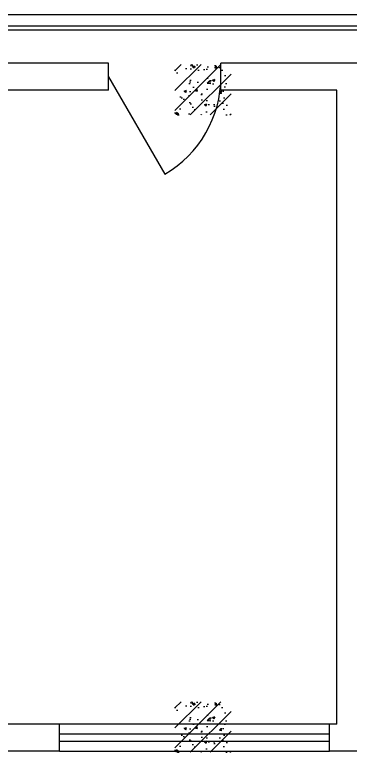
# Model space of a CAD drawing. Header units: millimetres. Extents: x 1454 to 76815, y 2126 to 32240.
# Drawn here: x 32786 to 34775, y 2126 to 6505 of the extents above; entities that cross this region are included whole.
import ezdxf
from ezdxf.enums import TextEntityAlignment as Align

# ---------------------------------------------------------------- set-up
doc = ezdxf.new("R2010")
doc.units = ezdxf.units.MM
doc.linetypes.add('CONTINOUS', pattern=[0])
for name, color, linetype in [('BD0', 7, 'Continuous'), ('C', 7, 'Continuous'), ('M', 7, 'Continuous'), ('WINDOW_TEXT', 7, 'Continuous'), ('Z1', 9, 'Continuous'), ('文字说明', 7, 'Continuous')]:
    doc.layers.add(name, color=color, linetype=linetype)
doc.styles.add('SIMPLEX', font='SIMPLEX.SHX')

# ---------------------------------------------------------------- blocks, each defined once
blk = doc.blocks.new('_DBLK')
blk.add_line((-0.5, 0), (0, -0.866))
blk.add_arc((-0.5, 0), 1, 300, 0)
at = {"layer": 'WINDOW_TEXT', "style": 'SIMPLEX', "flags": 9}
blk.add_attdef('A', text='', height=1, dxfattribs=at).set_placement((0, 1.5), align=Align.MIDDLE)

msp = doc.modelspace()

# ---------------------------------------------------------------- hatches: boundary and pattern name
at = {"layer": 'Z1'}
h = msp.add_hatch(dxfattribs=at)
h.set_pattern_fill('ANSI31', color=256, scale=666.666667, style=0)
h.set_pattern_definition([(45, (-1651892.01, -101782.05), (-58.925565, 58.925565), [])])
h.paths.add_polyline_path([(33735.6, 6209.6), (34069, 6209.6), (34069, 5909.6), (33735.6, 5909.6)])
h = msp.add_hatch(dxfattribs=at)
h.set_pattern_fill('AR-CONC', color=256, scale=20, style=0)
h.set_pattern_definition([(50, (-1651892.01, -101782.05), (143.4520365, -12.550427), [15, -165]), (355, (-1651892, -101782.05), (-27.750267, 150.438427), [12, -132]), (100.4514, (-1651880.05, -101783.1), (115.701876, 137.887908), [12.748038, -140.228422]), (46.1842, (-1651892, -101742.05), (213.44821, -33.103803), [22.5, -247.5]), (96.6356, (-1651874.22, -101744.8), (186.93254, 194.823574), [19.122058, -210.3426]), (351.1842, (-1651892, -101742.05), (186.93239, 194.82372), [18, -198]), (21, (-1651872.01, -101752.05), (119.3814104, -80.523778), [15, -165]), (326, (-1651872, -101752.05), (48.663066, 145.030009), [12, -132]), (71.4514, (-1651862.06, -101758.76), (168.044526, 64.506099), [12.748038, -140.228422]), (37.5, (-1651892.007, -101782.05), (2.431971, 66.5787708), [0, -130.4, 0, -134, 0, -132.5]), (7.5, (-1651892.01, -101782.05), (52.6139075, 78.8823424), [0, -76.4, 0, -127.4, 0, -50.5]), (327.5, (-1651936.607, -101782.05), (106.7644872, -4.5109743), [0, -50, 0, -156, 0, -207]), (317.5, (-1651956.61, -101782.05), (116.637234, 20.0209965), [0, -65, 0, -103.6, 0, -147])])
h.paths.add_polyline_path([(33735.6, 6209.6), (34069, 6209.6), (34069, 5909.6), (33735.6, 5909.6)])
h = msp.add_hatch(dxfattribs=at)
h.set_pattern_fill('ANSI31', color=256, scale=666.666667, style=0)
h.set_pattern_definition([(45, (-1651892.01, -105565.38), (-58.925565, 58.925565), [])])
h.paths.add_polyline_path([(33735.6, 2426.3), (34069, 2426.3), (34069, 2126.3), (33735.6, 2126.3)])
h = msp.add_hatch(dxfattribs=at)
h.set_pattern_fill('AR-CONC', color=256, scale=20, style=0)
h.set_pattern_definition([(50, (-1651892.01, -105565.38), (143.4520365, -12.550427), [15, -165]), (355, (-1651892, -105565.38), (-27.750267, 150.438427), [12, -132]), (100.4514, (-1651880.05, -105566.43), (115.701876, 137.887908), [12.748038, -140.228422]), (46.1842, (-1651892, -105525.38), (213.44821, -33.103803), [22.5, -247.5]), (96.6356, (-1651874.22, -105528.14), (186.93254, 194.823574), [19.122058, -210.3426]), (351.1842, (-1651892, -105525.38), (186.93239, 194.82372), [18, -198]), (21, (-1651872.01, -105535.38), (119.3814104, -80.523778), [15, -165]), (326, (-1651872, -105535.38), (48.663066, 145.030009), [12, -132]), (71.4514, (-1651862.06, -105542.1), (168.044526, 64.506099), [12.748038, -140.228422]), (37.5, (-1651892.007, -105565.383), (2.431971, 66.5787708), [0, -130.4, 0, -134, 0, -132.5]), (7.5, (-1651892.01, -105565.38), (52.6139075, 78.8823424), [0, -76.4, 0, -127.4, 0, -50.5]), (327.5, (-1651936.607, -105565.383), (106.7644872, -4.5109743), [0, -50, 0, -156, 0, -207]), (317.5, (-1651956.61, -105565.38), (116.637234, 20.0209965), [0, -65, 0, -103.6, 0, -147])])
h.paths.add_polyline_path([(33735.6, 2426.3), (34069, 2426.3), (34069, 2126.3), (33735.6, 2126.3)])

# ---------------------------------------------------------------- linework, layer by layer
at = {"layer": 'BD0'}
for p, q in [((33341.7, 6216.3), (32741.7, 6216.3)), ((33341.7, 6056.3), (33341.7, 6216.3)), ((34008.4, 6056.3), (34008.4, 6216.3)), ((35541.7, 6216.3), (34008.4, 6216.3)), ((33341.7, 6056.3), (32741.7, 6056.3)), ((34695.1, 6056.3), (34008.4, 6056.3)), ((34695.1, 2292.9), (34695.1, 6056.3)), ((33051.7, 2292.9), (32741.7, 2292.9)), ((33051.7, 2132.9), (33051.7, 2292.9)), ((34695.1, 2292.9), (34651.7, 2292.9)), ((34651.7, 2132.9), (34651.7, 2292.9)), ((33051.7, 2132.9), (32741.7, 2132.9)), ((34898.4, 2132.9), (34651.7, 2132.9))]:
    msp.add_line(p, q, dxfattribs=at)
at = {"layer": 'C', "color": 7}
for p, q in [((34651.7, 2292.9), (33051.7, 2292.9)), ((34651.7, 2232.9), (33051.7, 2232.9)), ((33051.7, 2192.9), (34651.7, 2192.9)), ((33051.7, 2132.9), (34651.7, 2132.9))]:
    msp.add_line(p, q, dxfattribs=at)
at = {"layer": '文字说明', "color": 2, "linetype": 'CONTINOUS'}
msp.add_line((61605, 6504.6), (22669.7, 6504.6), dxfattribs=at)
at = {"layer": '文字说明', "color": 1, "linetype": 'CONTINOUS'}
msp.add_line((61605, 6436.2), (22615.1, 6436.2), dxfattribs=at)
at = {"layer": '文字说明', "color": 5, "linetype": 'CONTINOUS'}
msp.add_line((61605, 6412.7), (22568.2, 6412.7), dxfattribs=at)

# ---------------------------------------------------------------- block references
at = {"layer": 'M', "xscale": 666.6666666665114, "yscale": 666.6666666666277, "zscale": 666.6666666666666}
msp.add_blockref('_DBLK', (33675.1, 6136.3), dxfattribs=at)

doc.saveas('drawing.dxf')
